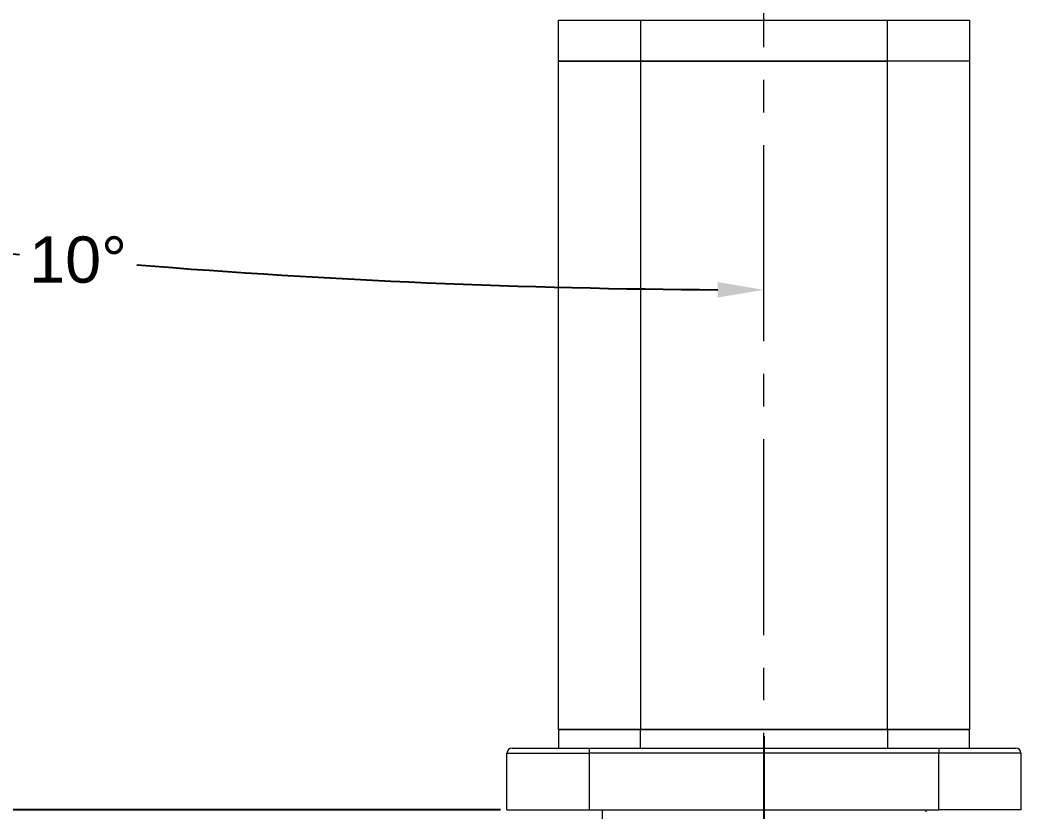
# Model space of a CAD drawing. Header units: millimetres. Extents: x 8809 to 9650, y -1874 to -1279.
# Drawn here: x 9306.6 to 9404, y -1600.3 to -1523.3 of the extents above; entities that cross this region are included whole.
import ezdxf

# ---------------------------------------------------------------- set-up
doc = ezdxf.new("R2010")
doc.units = ezdxf.units.MM
doc.linetypes.add('CENTER2', pattern=[28.575, 19.05, -3.175, 3.175, -3.175])
doc.layers.add('CENTER', color=1, linetype='CENTER2', lineweight=15)
doc.layers.add('DIM', color=3, linetype='Continuous', lineweight=9)
doc.styles.get("Standard").update_dxf_attribs({"font": 'arial.ttf'})
doc.dimstyles.new('사본 ISO-25', dxfattribs={"dimtxt": 4, "dimasz": 4, "dimexe": 1.25, "dimexo": 0.625, "dimgap": 1.5, "dimtad": 1, "dimtih": 1, "dimtoh": 1, "dimdec": 1, "dimzin": 9, "dimdsep": 46, "dimtxsty": 'Standard', "dimcen": 2.5, "dimclrd": 3, "dimclre": 3, "dimclrt": 4, "dimadec": 0, "dimazin": 0, "dimtfac": 1, "dimtdec": 1, "dimtmove": 0, "dimatfit": 3, "dimfxl": 1, "dimarcsym": 0})

# ---------------------------------------------------------------- blocks, each defined once
blk = doc.blocks.new('*D39')
at = {"layer": 'Defpoints', "color": 0, "transparency": 16777216}
for p in [(9253.894, -1493.442), (9378.996, -1592.256), (9378.996, -1629.525)]:
    blk.add_point(p, dxfattribs=at)
at = {"layer": 'DIM', "color": 3, "lineweight": -2, "transparency": 16777216}
for p, q in [((9253.894, -1494.067), (9253.894, -1630.775)), ((9378.996, -1592.881), (9378.996, -1630.775)), ((9258.394, -1629.525), (9307.998, -1629.525)), ((9374.496, -1629.525), (9324.891, -1629.525))]:
    blk.add_line(p, q, dxfattribs=at)
at = {"layer": 'DIM', "color": 3, "transparency": 16777216}
for points in [[(9258.394, -1628.775), (9258.394, -1630.275), (9253.894, -1629.525)], [(9374.496, -1628.775), (9374.496, -1630.275), (9378.996, -1629.525)]]:
    blk.add_solid(points, dxfattribs=at)
at = {"layer": 'DIM', "color": 4, "transparency": 16777216, "insert": (9316.445, -1629.525), "char_height": 4.5, "attachment_point": 5}
blk.add_mtext('125.1', dxfattribs=at)
blk = doc.blocks.new('*D40')
at = {"layer": 'Defpoints', "color": 0, "transparency": 16777216}
for p in [(9378.995, -1438.703), (9259.55, -1461.362), (9290.121, -1544.32), (9235.095, -1600.056), (9378.995, -1697.356)]:
    blk.add_point(p, dxfattribs=at)
at = {"layer": 'DIM', "color": 3, "lineweight": -2, "transparency": 16777216}
for start, end in [(260.336797, 264.571448), (265.428272, 269.663203)]:
    blk.add_arc((9378.995, -783.958), 765.539, start, end, dxfattribs=at)
at = {"layer": 'DIM', "color": 3, "transparency": 16777216}
for points in [[(9250.366, -1539.373), (9250.622, -1537.895), (9246.06, -1537.866)], [(9374.497, -1548.733), (9374.493, -1550.233), (9378.995, -1549.496)]]:
    blk.add_solid(points, dxfattribs=at)
at = {"layer": 'DIM', "color": 4, "transparency": 16777216, "insert": (9312.274, -1546.583), "char_height": 4.5, "attachment_point": 5}
blk.add_mtext('10°', dxfattribs=at)
blk = doc.blocks.new('*D41')
at = {"layer": 'Defpoints', "color": 0, "transparency": 16777216}
for p in [(9253.894, -1493.442), (9216.421, -1600.056), (9353.996, -1600.056)]:
    blk.add_point(p, dxfattribs=at)
at = {"layer": 'DIM', "color": 3, "lineweight": -2, "transparency": 16777216}
for p, q in [((9253.269, -1493.442), (9215.171, -1493.442)), ((9216.421, -1497.942), (9216.421, -1542.951)), ((9216.421, -1595.556), (9216.421, -1550.546)), ((9353.371, -1600.056), (9215.171, -1600.056))]:
    blk.add_line(p, q, dxfattribs=at)
at = {"layer": 'DIM', "color": 3, "transparency": 16777216}
for points in [[(9215.671, -1497.942), (9217.171, -1497.942), (9216.421, -1493.442)], [(9215.671, -1595.556), (9217.171, -1595.556), (9216.421, -1600.056)]]:
    blk.add_solid(points, dxfattribs=at)
at = {"layer": 'DIM', "color": 4, "transparency": 16777216, "insert": (9216.421, -1546.749), "char_height": 4.5, "attachment_point": 5}
blk.add_mtext('106.6', dxfattribs=at)
blk = doc.blocks.new('*D49')
at = {"layer": 'Defpoints', "color": 0, "transparency": 16777216}
for p in [(9378.996, -1592.256), (9235.095, -1600.056), (9378.996, -1649.822)]:
    blk.add_point(p, dxfattribs=at)
at = {"layer": 'DIM', "color": 3, "lineweight": -2, "transparency": 16777216}
for p, q in [((9378.996, -1592.881), (9378.996, -1651.072)), ((9235.095, -1600.681), (9235.095, -1651.072)), ((9239.595, -1649.822), (9298.16, -1649.822)), ((9374.496, -1649.822), (9315.931, -1649.822))]:
    blk.add_line(p, q, dxfattribs=at)
at = {"layer": 'DIM', "color": 3, "transparency": 16777216}
for points in [[(9239.595, -1649.072), (9239.595, -1650.572), (9235.095, -1649.822)], [(9374.496, -1649.072), (9374.496, -1650.572), (9378.996, -1649.822)]]:
    blk.add_solid(points, dxfattribs=at)
at = {"layer": 'DIM', "color": 4, "transparency": 16777216, "insert": (9307.045, -1649.822), "char_height": 4.5, "attachment_point": 5}
blk.add_mtext('143.9', dxfattribs=at)

msp = doc.modelspace()

# ---------------------------------------------------------------- linework, layer by layer
at = {"linetype": 'Continuous', "lineweight": 18, "extrusion": (0, 1, 0)}
for p, q in [((9358.996, -1523.256), (9366.996, -1523.256)), ((9358.996, -1527.256), (9358.996, -1523.256)), ((9366.996, -1523.256), (9390.996, -1523.256)), ((9390.996, -1523.256), (9398.996, -1523.256)), ((9398.996, -1523.256), (9398.996, -1527.256)), ((9366.996, -1527.256), (9358.996, -1527.256)), ((9358.996, -1527.256), (9366.996, -1527.256)), ((9358.996, -1592.256), (9358.996, -1527.256)), ((9366.996, -1527.256), (9390.996, -1527.256)), ((9390.996, -1527.256), (9366.996, -1527.256)), ((9398.996, -1527.256), (9390.996, -1527.256)), ((9398.996, -1527.256), (9390.996, -1527.256)), ((9398.996, -1527.256), (9398.996, -1592.256)), ((9366.996, -1592.256), (9358.996, -1592.256)), ((9358.996, -1592.256), (9358.996, -1594.056)), ((9358.996, -1592.256), (9366.996, -1592.256)), ((9390.996, -1592.256), (9366.996, -1592.256)), ((9366.996, -1592.256), (9390.996, -1592.256)), ((9398.996, -1592.256), (9390.996, -1592.256)), ((9390.996, -1592.256), (9398.996, -1592.256)), ((9398.996, -1594.056), (9398.996, -1592.256)), ((9353.996, -1600.056), (9353.996, -1594.556)), ((9354.496, -1594.056), (9361.996, -1594.056)), ((9361.996, -1594.056), (9395.996, -1594.056)), ((9395.996, -1594.056), (9403.496, -1594.056)), ((9403.996, -1594.556), (9403.996, -1600.056)), ((9353.996, -1600.056), (9361.996, -1600.056)), ((9361.996, -1600.056), (9395.996, -1600.056)), ((9363.246, -1600.056), (9363.246, -1601.011)), ((9394.746, -1600.056), (9394.746, -1600.261)), ((9403.996, -1600.056), (9395.996, -1600.056))]:
    msp.add_line(p, q, dxfattribs=at)
at = {"linetype": 'Continuous', "lineweight": 13, "extrusion": (0, 1, 0)}
for p, q in [((9366.996, -1523.256), (9366.996, -1527.256)), ((9390.996, -1527.256), (9390.996, -1523.256)), ((9366.996, -1527.256), (9366.996, -1592.256)), ((9390.996, -1592.256), (9390.996, -1527.256)), ((9366.996, -1594.056), (9366.996, -1592.256)), ((9390.996, -1592.256), (9390.996, -1594.056)), ((9353.996, -1594.556), (9361.996, -1594.556)), ((9361.996, -1594.056), (9361.996, -1594.556)), ((9361.996, -1594.556), (9361.996, -1600.056)), ((9395.996, -1594.556), (9361.996, -1594.556)), ((9395.996, -1594.056), (9395.996, -1594.556)), ((9403.996, -1594.556), (9395.996, -1594.556)), ((9395.996, -1600.056), (9395.996, -1594.556))]:
    msp.add_line(p, q, dxfattribs=at)
at = {"linetype": 'Continuous', "lineweight": 18}
for centre, start, end in [((9354.496, -1594.556), 90, 180), ((9403.496, -1594.556), 0, 90)]:
    msp.add_arc(centre, 0.5, start, end, dxfattribs=at)
at = {"layer": 'CENTER'}
msp.add_line((9378.995, -1697.356), (9378.995, -1438.703), dxfattribs=at)

# ---------------------------------------------------------------- dimensions: what is measured, and where the dimension line sits
at = {"layer": 'DIM', "color": 1}
dim = msp.add_angular_dim_2l(base=(9290.121, -1544.32), line1=((9378.995, -1697.356), (9378.995, -1438.703)), line2=((9235.095, -1600.056), (9259.55, -1461.362)), dimstyle='사본 ISO-25', override={"dimtxt": 4.5, "dimasz": 4.5, "dimtad": 0}, dxfattribs=at)
dim.commit()
dim.dimension.update_dxf_attribs({"geometry": '*D40', "text_midpoint": (9312.274, -1546.583)})
dim = msp.add_linear_dim(base=(9216.421, -1600.056), p1=(9253.894, -1493.442), p2=(9353.996, -1600.056), angle=90, dimstyle='사본 ISO-25', override={"dimtxt": 4.5, "dimasz": 4.5, "dimtad": 0}, dxfattribs=at)
dim.commit()
dim.dimension.update_dxf_attribs({"geometry": '*D41', "text_midpoint": (9216.421, -1546.749)})
for base, p1, picture, middle in [((9378.996, -1629.525), (9253.894, -1493.442), '*D39', (9316.445, -1629.525)), ((9378.996, -1649.822), (9235.095, -1600.056), '*D49', (9307.045, -1649.822))]:
    dim = msp.add_linear_dim(base=base, p1=p1, p2=(9378.996, -1592.256), dimstyle='사본 ISO-25', override={"dimtxt": 4.5, "dimasz": 4.5, "dimtad": 0}, dxfattribs=at)
    dim.commit()
    dim.dimension.update_dxf_attribs({"geometry": picture, "text_midpoint": middle})

doc.saveas('drawing.dxf')
